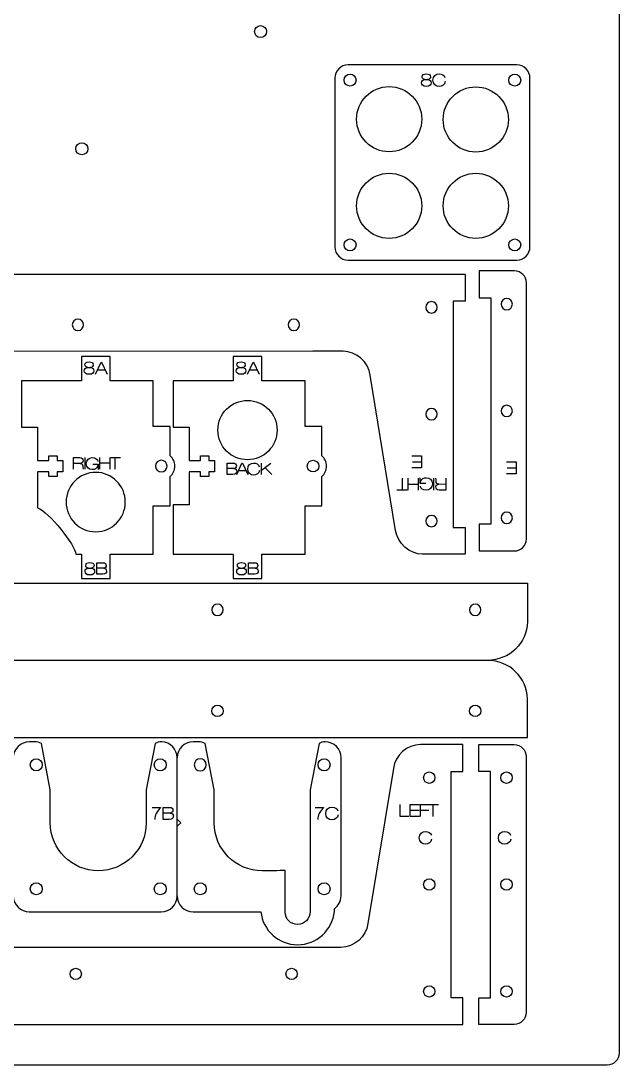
# Model space of a CAD drawing. Extents: x 16 to 1660, y 62 to 1240.
# Drawn here: x 745.9 to 865.7, y 706.7 to 915.6 of the extents above; entities that cross this region are included whole.
import ezdxf

# ---------------------------------------------------------------- set-up
doc = ezdxf.new("R2010")
doc.units = 0
doc.layers.get('0').update_dxf_attribs({"linetype": 'CONTINUOUS'})

msp = doc.modelspace()

# ---------------------------------------------------------------- linework, layer by layer
at = {"color": 7}
for points in [[(865.675744, 1022.99516), (865.675744, 709.062731), (865.675744, 709.062731)], [(795.111722, 913.398676), (795.111722, 913.398676)], [(845.173147, 906.747827), (840.07452, 906.74698), (816.685353, 906.740489), (811.427553, 906.740489)], [(811.81956, 904.902376), (811.81956, 904.902376)], [(808.774382, 904.087318), (808.782284, 875.602064), (808.782284, 870.343982)], [(826.81318, 903.824569), (826.81318, 903.83106)], [(826.81318, 903.824569), (827.361538, 903.824569)], [(826.81318, 903.824569), (826.81318, 903.824569)], [(827.361538, 903.83106), (827.361538, 903.824569)], [(845.987358, 903.702367), (845.987358, 903.702367)], [(847.833656, 870.35132), (847.826318, 898.837138), (847.826318, 904.09522)], [(826.173947, 895.882836), (826.173947, 895.882836)], [(843.501827, 895.833729), (843.501827, 895.833729)], [(759.34062, 889.966611), (759.34062, 889.966611)], [(826.173664, 878.556084), (826.173664, 878.556084)], [(843.501827, 878.556084), (843.501827, 878.556084)], [(810.619551, 870.736553), (810.619551, 870.736553)], [(844.787067, 869.536544), (844.787067, 869.536544)], [(811.435173, 867.690811), (816.532953, 867.691658), (839.920991, 867.698713), (839.920991, 867.698713)], [(839.920991, 867.698713), (845.180767, 867.698713)], [(649.324753, 864.874516), (834.850304, 864.874233), (834.850304, 859.514833), (834.850304, 859.514833)], [(844.71764, 865.521651), (837.656722, 865.520522), (837.656722, 860.159993), (840.017229, 860.159993), (840.017229, 814.879978), (837.656722, 814.879978), (837.656722, 809.520296), (844.717076, 809.520296)], [(847.118222, 811.920313), (847.118222, 863.121069), (847.118222, 863.121069)], [(834.850304, 859.514833), (832.489516, 859.514833), (832.489516, 814.234536), (834.850304, 814.234536), (834.850304, 808.874853), (834.84974, 808.875136), (826.354569, 808.875136)], [(828.123538, 859.394607), (828.123538, 859.394607)], [(843.18348, 860.039767), (843.18348, 860.039767)], [(757.365347, 855.903236), (757.365347, 855.903236)], [(800.57244, 855.903236), (800.57244, 855.903236)], [(810.431309, 849.44966), (804.346033, 849.44966), (641.324882, 849.449096)], [(775.804336, 828.563522), (775.804336, 834.413707), (772.444198, 834.413707), (772.444198, 843.533153), (763.804529, 843.533153), (763.804529, 848.41334), (758.044373, 848.41334), (758.044373, 843.533153), (746.044284, 843.533153), (746.044284, 834.253969), (749.244684, 834.253969), (749.244684, 827.614127), (751.53774, 827.614127), (751.53774, 828.573964), (753.217244, 828.573964), (753.217244, 827.614127), (754.328071, 827.614127), (754.328071, 825.373282), (753.217244, 825.373282), (753.217244, 824.413727), (751.53774, 824.413727), (751.53774, 825.373282), (749.244684, 825.373282), (749.244684, 818.118196), (749.24412, 818.118478)], [(806.173704, 828.563522), (806.173704, 834.413707), (802.814131, 834.413707), (802.814131, 843.533153), (794.173898, 843.533153), (794.173898, 848.41334), (788.413742, 848.41334), (788.413742, 843.533153), (776.414218, 843.533153), (776.414218, 834.253969), (779.614053, 834.253969), (779.614053, 827.614127), (781.907109, 827.614127), (781.907109, 828.573964), (783.587178, 828.573964), (783.587178, 827.614127), (784.69744, 827.614127), (784.69744, 825.373282), (783.587178, 825.373282), (783.587178, 824.413727), (781.907109, 824.413727), (781.907109, 825.373282), (779.614053, 825.373282), (779.614053, 818.734569), (776.414218, 818.734569), (776.414218, 808.894609), (788.413742, 808.894609), (788.413742, 804.014422), (794.173898, 804.014422), (794.173898, 808.894609), (802.814131, 808.894609), (802.814131, 818.574549), (806.173704, 818.574549), (806.173704, 824.423887)], [(759.315784, 846.222731), (759.315784, 846.229787)], [(759.315784, 846.222731), (759.864142, 846.222731)], [(759.315784, 846.222731), (759.315784, 846.222731)], [(759.864142, 846.229787), (759.864142, 846.222731)], [(760.903849, 844.892618), (762.014393, 847.309287), (762.102164, 847.309287), (763.212427, 844.892618)], [(789.735107, 846.222731), (789.735107, 846.229787)], [(789.735107, 846.222731), (790.283747, 846.222731)], [(789.735107, 846.222731), (789.735107, 846.222731)], [(790.283747, 846.229787), (790.283747, 846.222731)], [(791.323171, 844.892618), (792.433716, 847.309287), (792.521769, 847.309287), (793.631749, 844.892618)], [(762.844973, 845.690742), (761.264811, 845.690742)], [(793.264296, 845.690742), (791.684133, 845.690742)], [(820.935056, 813.635096), (815.850822, 844.689982)], [(828.123538, 838.015144), (828.123538, 838.015144)], [(843.18348, 838.660304), (843.18348, 838.660304)], [(797.213996, 833.69404), (797.213996, 833.69404)], [(756.4755, 825.882411), (756.4755, 828.180264), (757.739856, 828.180264)], [(758.757549, 828.180264), (758.757549, 825.882411)], [(761.744589, 825.882411), (761.744589, 828.180264)], [(763.713371, 828.180264), (763.713371, 825.882411)], [(763.870004, 828.180264), (765.851769, 828.180264)], [(764.828713, 825.882976), (764.828713, 828.159944)], [(824.190207, 828.559289), (826.09182, 828.559289), (826.09182, 826.142902), (824.210527, 826.142902)], [(826.09182, 827.266429), (824.288138, 827.266429)], [(843.14284, 827.350813), (845.0453, 827.350813), (845.0453, 824.934144), (843.162878, 824.934144)], [(757.82678, 827.005656), (757.823676, 826.999447), (756.4755, 826.995213)], [(760.312029, 826.909136), (761.39294, 826.909136), (761.39294, 825.831611)], [(761.744589, 827.111489), (763.713371, 827.111489)], [(775.204613, 826.493987), (775.204613, 826.493987)], [(787.200469, 827.094273), (788.44902, 827.094273)], [(788.3652, 824.79642), (787.200469, 824.79642), (787.200469, 827.094273), (787.200469, 827.094273)], [(788.55824, 826.000098), (787.200469, 826.002638)], [(788.557958, 826.003484), (788.557958, 825.996993)], [(789.13736, 824.79642), (790.192871, 827.094273), (790.276691, 827.094273), (791.331638, 824.79642)], [(790.982811, 825.556444), (789.480824, 825.556444)], [(794.084716, 825.653529), (795.973064, 827.094273)], [(794.084716, 824.79642), (794.084716, 827.094273)], [(794.781804, 826.184953), (796.185296, 824.79642)], [(805.573982, 826.493987), (805.573982, 826.493987)], [(845.0453, 826.057953), (843.240771, 826.057953)], [(775.804336, 818.575678), (775.804336, 824.423604)], [(822.280127, 824.06998), (822.280127, 821.702136)], [(823.44006, 821.680687), (823.44006, 824.070262)], [(825.487864, 824.070262), (825.487864, 821.680687)], [(826.977998, 823.002616), (825.853624, 823.002616), (825.853624, 824.123884)], [(828.594284, 821.680687), (828.594284, 824.070262)], [(830.967491, 824.070262), (830.967491, 821.680687), (829.652618, 821.680687)], [(823.277218, 821.680687), (821.216149, 821.680687)], [(825.487864, 822.79236), (823.44006, 822.79236)], [(829.562307, 822.902144), (829.565693, 822.908918)], [(829.565411, 822.9092), (830.967491, 822.913433)], [(766.844344, 819.294216), (766.844344, 819.294216)], [(756.916331, 808.892351), (756.916331, 808.894609), (758.044091, 808.894609), (758.044091, 804.014422), (763.804247, 804.014422), (763.804247, 808.894609), (772.443916, 808.894609), (772.443916, 818.574267), (775.803489, 818.574267), (775.804336, 818.575678), (775.804336, 818.575678)], [(843.18348, 817.280278), (843.18348, 817.280278)], [(828.123538, 816.635118), (828.123538, 816.635118)], [(761.154744, 807.147653), (762.403013, 807.147653)], [(762.319476, 804.850364), (761.154744, 804.850364), (761.154744, 807.147653), (761.154744, 807.147653)], [(791.504922, 807.147653), (792.753191, 807.147653)], [(792.669653, 804.850364), (791.504922, 804.850364), (791.504922, 807.147653), (791.504922, 807.147653)], [(759.475522, 806.082547), (759.475522, 806.08932)], [(759.475522, 806.082547), (760.024162, 806.082547)], [(759.475522, 806.082547), (759.475522, 806.082547)], [(760.024444, 806.08932), (760.024444, 806.082547)], [(762.512233, 806.05376), (761.154462, 806.056582)], [(762.512233, 806.056864), (762.512233, 806.050373)], [(789.825982, 806.082547), (789.825982, 806.08932)], [(789.825982, 806.082547), (790.37434, 806.082547)], [(789.825982, 806.082547), (789.825982, 806.082547)], [(790.37434, 806.08932), (790.37434, 806.082547)], [(792.862411, 806.05376), (791.50464, 806.056582)], [(792.862411, 806.056864), (792.862411, 806.050373)], [(678.206247, 803.058536), (684.291522, 803.058536), (847.314931, 803.0591)], [(785.299702, 796.605524), (785.299702, 796.605524)], [(836.878353, 796.605524), (836.878353, 796.605524)], [(839.313931, 787.634244), (653.787251, 787.634244), (653.787251, 782.274562), (653.787251, 782.274562)], [(785.299702, 778.662964), (785.299702, 778.662964)], [(836.878353, 778.662964), (836.878353, 778.662964)], [(678.206247, 772.209389), (684.291522, 772.209389), (847.314931, 772.208824)], [(748.632827, 771.335911), (747.628398, 771.335911)], [(751.828429, 755.136638), (751.830687, 761.713544), (750.044502, 771.004582)], [(772.812498, 771.006558), (771.024338, 761.70536), (771.028289, 755.136638)], [(781.42846, 771.336193), (780.428829, 771.336193)], [(784.628578, 755.136073), (784.628296, 761.726244), (782.844651, 771.002607)], [(805.612082, 771.002324), (803.824204, 761.703102), (803.808682, 737.336036)], [(834.403829, 720.150678), (832.043604, 720.150678), (832.043604, 765.430976), (834.403829, 765.430976), (834.403829, 770.790658), (834.403264, 770.790376), (825.907811, 770.790376)], [(844.664864, 714.790149), (837.603382, 714.791278), (837.603382, 720.150678), (839.963889, 720.150678), (839.963889, 765.430976), (837.603382, 765.430976), (837.603382, 770.790658), (839.931716, 770.790376), (844.664864, 770.790658)], [(749.02822, 767.935698), (749.02822, 767.935698)], [(773.828216, 767.935698), (773.828216, 767.935698)], [(777.228711, 740.535871), (777.228711, 768.136076)], [(810.02886, 740.535871), (810.02886, 768.136076)], [(847.065447, 768.39064), (847.065447, 717.190167), (847.065447, 717.190167)], [(781.828651, 765.535962), (781.828651, 765.535962)], [(806.628647, 765.535962), (806.628647, 765.535962)], [(820.488862, 766.030416), (815.404347, 734.975811)], [(827.677344, 763.030393), (827.677344, 763.030393)], [(843.131269, 763.030393), (843.131269, 763.030393)], [(823.585687, 756.390833), (821.875138, 756.390833), (821.875138, 758.828387)], [(825.739042, 756.390833), (823.820496, 756.390833), (823.820496, 758.828387), (825.718158, 758.828387)], [(825.952967, 756.390833), (825.952967, 758.828387), (827.663516, 758.828387)], [(827.396816, 758.828387), (829.499653, 758.828387)], [(828.45402, 756.390833), (828.45402, 758.828387)], [(772.221524, 758.198467), (773.906956, 758.198467), (773.906956, 758.110413)], [(775.637824, 755.798449), (774.412416, 755.798449), (774.412416, 758.215118), (774.412698, 758.215118)], [(774.412698, 758.215118), (775.725878, 758.215118)], [(775.841024, 757.064498), (774.412698, 757.067038)], [(775.840742, 757.067602), (775.840742, 757.061111)], [(804.84726, 758.198467), (806.532973, 758.198467), (806.532973, 758.110413)], [(823.820496, 757.6947), (825.639982, 757.6947)], [(825.952967, 757.6947), (827.564173, 757.6947)], [(777.228711, 755.852918), (777.935396, 755.146233), (777.228711, 754.440113)], [(798.838184, 737.278462), (798.838184, 745.580593)], [(749.02822, 743.135702), (749.02822, 743.135702)], [(773.828216, 743.135702), (773.828216, 743.135702)], [(781.828651, 743.135702), (781.828651, 743.135702)], [(827.677344, 741.650367), (827.677344, 741.650367)], [(843.131269, 741.650367), (843.131269, 741.650367)], [(806.628647, 740.735967), (806.628647, 740.735967)], [(808.683224, 737.403487), (808.683224, 737.93096)], [(747.628398, 737.336036), (774.028593, 737.336036)], [(780.428829, 737.336036), (793.964207, 737.336036)], [(809.984833, 730.215851), (803.899558, 730.215851), (640.878407, 730.216416)], [(756.918871, 723.762276), (756.918871, 723.762276)], [(800.125964, 723.762276), (800.125964, 723.762276)], [(648.878278, 714.791278), (834.403829, 714.791278), (834.403829, 720.150678), (834.403829, 720.150678)], [(827.677344, 720.270904), (827.677344, 720.270904)], [(843.131269, 720.270904), (843.131269, 720.270904)], [(863.275444, 706.662713), (625.826931, 706.662713)]]:
    msp.add_lwpolyline(points, dxfattribs=at)
for points in [[(792.711704, 913.398676), (792.711704, 914.061333), (793.249338, 914.598684), (793.911713, 914.598684)], [(793.911713, 912.198667), (793.249338, 912.198667), (792.711704, 912.735736), (792.711704, 913.398676)], [(793.911713, 914.598684), (794.574371, 914.598684), (795.111722, 914.061333), (795.111722, 913.398676)], [(795.111722, 913.398676), (795.111722, 912.735736), (794.574371, 912.198667), (793.911713, 912.198667)], [(811.427553, 906.740489), (809.968182, 906.740489), (808.774382, 905.546124), (808.774382, 904.087318)], [(847.826318, 904.09522), (847.826318, 905.554309), (846.631671, 906.747827), (845.173147, 906.747827)], [(810.619551, 903.702367), (810.619551, 904.365589), (811.157184, 904.902376), (811.81956, 904.902376)], [(811.81956, 904.902376), (812.482782, 904.902376), (813.019569, 904.365589), (813.019569, 903.702367)], [(826.258049, 904.352607), (826.258049, 904.745178), (826.552407, 904.947813), (827.087218, 904.947813)], [(827.087218, 904.947813), (827.622311, 904.947813), (827.916669, 904.745178), (827.916669, 904.352607)], [(828.401244, 903.702084), (828.401244, 904.501338), (828.963149, 904.965029), (829.653747, 904.965029)], [(829.653747, 904.965029), (830.225529, 904.965029), (830.67906, 904.731631), (830.807753, 904.206698)], [(843.587058, 903.702367), (843.587058, 904.365589), (844.124691, 904.902376), (844.787067, 904.902376)], [(844.787067, 904.902376), (845.450289, 904.902376), (845.987358, 904.365589), (845.987358, 903.702367)], [(811.81956, 902.502358), (811.157184, 902.502358), (810.619551, 903.039709), (810.619551, 903.702367)], [(813.019569, 903.702367), (813.019569, 903.039709), (812.482782, 902.502358), (811.81956, 902.502358)], [(826.133024, 903.141027), (826.133024, 903.522873), (826.332556, 903.776873), (826.81318, 903.824569)], [(827.087218, 902.457202), (826.369527, 902.457202), (826.133024, 902.772162), (826.133024, 903.141027)], [(826.81318, 903.83106), (826.383356, 903.86154), (826.258049, 904.152793), (826.258049, 904.352607)], [(828.041976, 903.141027), (828.041976, 902.772162), (827.804909, 902.457202), (827.087218, 902.457202)], [(827.916669, 904.352607), (827.916669, 904.152793), (827.79108, 903.86154), (827.361538, 903.83106)], [(827.361538, 903.824569), (827.842444, 903.777156), (828.041976, 903.523156), (828.041976, 903.141027)], [(829.653747, 902.439987), (828.963149, 902.439987), (828.401244, 902.903678), (828.401244, 903.702084)], [(830.865609, 903.411396), (830.794489, 902.764824), (830.212264, 902.439987), (829.653747, 902.439987)], [(844.787067, 902.502358), (844.124691, 902.502358), (843.587058, 903.039709), (843.587058, 903.702367)], [(845.987358, 903.702367), (845.987358, 903.039709), (845.450571, 902.502358), (844.787067, 902.502358)], [(813.133869, 895.882836), (813.133869, 899.483427), (816.052329, 902.403298), (819.653767, 902.403298)], [(819.653767, 902.403298), (823.255769, 902.403298), (826.173947, 899.483427), (826.173947, 895.882836)], [(830.460338, 895.833729), (830.460338, 899.434884), (833.379362, 902.354756), (836.9808, 902.354756)], [(836.9808, 902.354756), (840.583084, 902.355038), (843.501827, 899.434884), (843.501827, 895.833729)], [(819.653767, 889.362938), (816.052329, 889.362938), (813.133869, 892.281398), (813.133869, 895.882836)], [(826.173947, 895.882836), (826.173947, 892.281398), (823.255769, 889.362938), (819.653767, 889.362938)], [(836.9808, 889.312984), (833.37908, 889.312984), (830.460338, 892.231727), (830.460338, 895.833729)], [(843.501827, 895.833729), (843.501827, 892.231727), (840.583084, 889.312984), (836.9808, 889.312984)], [(756.940602, 889.966611), (756.940602, 890.629551), (757.477953, 891.16662), (758.140611, 891.16662)], [(758.140611, 888.766602), (757.477953, 888.766602), (756.940602, 889.303953), (756.940602, 889.966611)], [(758.140611, 891.16662), (758.803551, 891.16662), (759.34062, 890.629551), (759.34062, 889.966611)], [(759.34062, 889.966611), (759.34062, 889.303953), (758.803551, 888.766602), (758.140611, 888.766602)], [(813.133869, 878.556084), (813.133869, 882.156393), (816.052047, 885.075982), (819.653484, 885.075982)], [(819.653484, 885.075982), (823.255487, 885.075982), (826.173664, 882.156393), (826.173664, 878.556084)], [(830.460338, 878.556084), (830.460338, 882.156393), (833.378516, 885.076829), (836.9808, 885.076829)], [(836.9808, 885.076829), (840.583084, 885.076829), (843.501827, 882.156393), (843.501827, 878.556084)], [(819.653484, 872.035904), (816.052047, 872.035904), (813.133869, 874.954647), (813.133869, 878.556084)], [(826.173664, 878.556084), (826.173664, 874.954647), (823.255487, 872.035904), (819.653484, 872.035904)], [(836.9808, 872.035058), (833.378516, 872.035058), (830.460338, 874.954082), (830.460338, 878.556084)], [(843.501827, 878.556084), (843.501827, 874.954082), (840.583084, 872.035058), (836.9808, 872.035058)], [(810.619551, 870.736553), (810.619551, 871.399211), (811.157184, 871.936562), (811.81956, 871.936562)], [(811.81956, 871.936562), (812.482782, 871.936562), (813.019569, 871.399211), (813.019569, 870.736553)], [(843.587058, 870.736553), (843.587058, 871.399211), (844.124691, 871.936562), (844.787067, 871.936562)], [(844.787067, 871.936562), (845.450571, 871.936562), (845.987358, 871.399211), (845.987358, 870.736553)], [(808.782284, 870.343982), (808.782284, 868.884611), (809.976084, 867.690811), (811.435173, 867.690811)], [(811.81956, 869.536544), (811.157184, 869.536544), (810.619551, 870.073896), (810.619551, 870.736553)], [(813.019569, 870.736553), (813.019569, 870.073896), (812.482782, 869.536544), (811.81956, 869.536544)], [(844.787067, 869.536544), (844.124691, 869.536544), (843.587058, 870.073896), (843.587058, 870.736553)], [(845.987358, 870.736553), (845.987358, 870.073896), (845.450289, 869.536544), (844.787067, 869.536544)], [(845.180767, 867.698713), (846.640138, 867.698713), (847.833656, 868.892513), (847.833656, 870.35132)], [(847.118222, 863.121069), (847.118222, 864.441587), (846.03844, 865.521651), (844.71764, 865.521651)], [(828.123538, 859.394607), (827.494182, 859.394607), (826.983642, 858.884349), (826.983642, 858.254711)], [(829.263433, 858.254711), (829.263433, 858.884349), (828.753458, 859.394607), (828.123538, 859.394607)], [(843.18348, 860.039767), (842.553842, 860.039767), (842.043584, 859.529509), (842.043584, 858.899871)], [(842.043584, 858.899871), (842.043584, 858.270798), (842.553842, 857.760258), (843.18348, 857.760258)], [(844.323658, 858.899871), (844.323658, 859.529509), (843.813682, 860.039767), (843.18348, 860.039767)], [(843.18348, 857.760258), (843.8134, 857.760258), (844.323658, 858.270516), (844.323658, 858.899871)], [(826.983642, 858.254711), (826.983642, 857.625356), (827.494182, 857.115098), (828.123538, 857.115098)], [(828.123538, 857.115098), (828.753458, 857.115098), (829.263433, 857.625356), (829.263433, 858.254711)], [(757.365347, 855.903236), (756.735709, 855.903236), (756.225451, 855.392696), (756.225451, 854.76334)], [(756.225451, 854.76334), (756.225451, 854.133702), (756.735709, 853.623727), (757.365347, 853.623727)], [(758.505242, 854.76334), (758.505242, 855.392696), (757.995549, 855.903236), (757.365347, 855.903236)], [(757.365347, 853.623727), (757.995267, 853.623727), (758.505242, 854.133702), (758.505242, 854.76334)], [(800.57244, 855.903236), (799.942802, 855.903236), (799.432544, 855.392696), (799.432544, 854.76334)], [(799.432544, 854.76334), (799.432544, 854.133702), (799.942802, 853.623727), (800.57244, 853.623727)], [(801.712336, 854.76334), (801.712336, 855.392696), (801.20236, 855.903236), (800.57244, 855.903236)], [(800.57244, 853.623727), (801.20236, 853.623727), (801.712336, 854.133702), (801.712336, 854.76334)], [(815.850822, 844.689982), (815.509333, 847.308158), (813.070933, 849.44966), (810.431309, 849.44966)], [(758.635629, 845.539189), (758.635629, 845.921882), (758.83516, 846.175318), (759.315784, 846.222731)], [(758.760653, 846.751051), (758.760653, 847.143622), (759.055011, 847.34654), (759.589822, 847.34654)], [(759.315784, 846.229787), (758.88596, 846.259984), (758.760653, 846.551238), (758.760653, 846.751051)], [(759.589822, 847.34654), (760.124633, 847.34654), (760.419273, 847.143622), (760.419273, 846.751051)], [(760.419273, 846.751051), (760.419273, 846.551238), (760.293684, 846.259984), (759.864142, 846.229787)], [(759.864142, 846.222731), (760.345049, 846.175318), (760.54458, 845.921882), (760.54458, 845.539189)], [(789.054951, 845.539189), (789.054951, 845.921882), (789.254482, 846.175318), (789.735107, 846.222731)], [(789.179976, 846.751051), (789.179976, 847.143622), (789.474333, 847.34654), (790.009144, 847.34654)], [(789.735107, 846.229787), (789.305282, 846.259984), (789.179976, 846.551238), (789.179976, 846.751051)], [(790.009144, 847.34654), (790.543673, 847.34654), (790.838596, 847.143622), (790.838596, 846.751051)], [(790.838596, 846.751051), (790.838596, 846.551238), (790.713007, 846.259984), (790.283747, 846.229787)], [(790.283747, 846.222731), (790.764371, 846.175318), (790.963902, 845.921882), (790.963902, 845.539189)], [(759.589822, 844.855647), (758.872131, 844.855647), (758.635629, 845.170324), (758.635629, 845.539189)], [(760.54458, 845.539189), (760.54458, 845.170324), (760.307513, 844.855647), (759.589822, 844.855647)], [(790.009144, 844.855647), (789.291453, 844.855647), (789.054951, 845.170324), (789.054951, 845.539189)], [(790.963902, 845.539189), (790.963902, 845.170324), (790.726836, 844.855647), (790.009144, 844.855647)], [(785.373644, 833.69404), (785.373644, 836.974027), (788.024558, 839.633971), (791.29382, 839.633971)], [(791.29382, 839.633971), (794.563929, 839.633971), (797.213996, 836.974309), (797.213996, 833.69404)], [(828.123538, 838.015144), (827.494182, 838.015144), (826.983642, 837.504887), (826.983642, 836.875249)], [(829.263433, 836.875249), (829.263433, 837.504887), (828.753458, 838.015144), (828.123538, 838.015144)], [(843.18348, 838.660304), (842.553842, 838.660304), (842.043584, 838.150047), (842.043584, 837.520409)], [(844.323658, 837.520409), (844.323658, 838.150329), (843.813682, 838.660304), (843.18348, 838.660304)], [(826.983642, 836.875249), (826.983642, 836.246176), (827.494182, 835.735636), (828.123538, 835.735636)], [(828.123538, 835.735636), (828.753458, 835.735636), (829.263433, 836.245893), (829.263433, 836.875249)], [(842.043584, 837.520409), (842.043584, 836.891336), (842.553842, 836.380796), (843.18348, 836.380796)], [(843.18348, 836.380796), (843.8134, 836.380796), (844.323658, 836.891336), (844.323658, 837.520409)], [(791.29382, 827.753544), (788.024558, 827.753544), (785.373644, 830.413489), (785.373644, 833.69404)], [(797.213996, 833.69404), (797.213996, 830.413489), (794.563929, 827.753544), (791.29382, 827.753544)], [(757.739856, 828.180264), (758.199596, 828.180264), (758.373727, 827.961542), (758.373727, 827.552602)], [(758.373727, 827.552602), (758.373727, 827.333598), (758.225842, 827.028233), (757.82678, 827.005656)], [(759.037796, 826.979691), (759.037796, 827.739151), (759.57176, 828.180264), (760.227927, 828.180264)], [(760.227927, 828.180264), (760.945336, 828.180264), (761.275253, 827.861636), (761.359073, 827.417418)], [(774.044398, 827.653638), (773.403753, 827.653638), (772.8839, 827.134349), (772.8839, 826.493987)], [(775.204613, 826.493987), (775.204613, 827.134349), (774.685324, 827.653638), (774.044398, 827.653638)], [(776.762762, 826.493987), (776.762762, 827.323156), (776.390229, 828.064553), (775.804336, 828.563522)], [(803.253833, 826.493987), (803.253833, 827.134349), (803.773122, 827.653638), (804.414049, 827.653638)], [(804.414049, 827.653638), (805.054693, 827.653638), (805.573982, 827.134349), (805.573982, 826.493987)], [(807.132131, 826.493987), (807.132131, 827.323156), (806.759598, 828.064553), (806.173704, 828.563522)], [(760.924169, 825.234711), (757.654907, 825.234711), (755.003993, 822.574767), (755.003993, 819.294216)], [(757.823676, 826.999447), (758.1773, 826.99606), (758.331676, 826.831807), (758.331676, 826.516282)], [(758.331676, 826.516282), (758.331676, 826.433027), (758.338449, 825.976109), (758.383604, 825.882411)], [(760.227927, 825.780247), (759.571478, 825.780247), (759.037796, 826.220796), (759.037796, 826.979691)], [(761.312789, 826.524467), (761.153616, 825.996429), (760.707422, 825.780247), (760.227927, 825.780247)], [(766.844344, 819.294216), (766.844344, 822.574767), (764.193996, 825.234711), (760.924169, 825.234711)], [(761.392658, 826.909136), (761.359073, 826.641871), (761.312789, 826.524467), (761.312789, 826.524467)], [(772.8839, 826.493987), (772.8839, 825.853342), (773.403753, 825.334336), (774.044398, 825.334336)], [(774.044398, 825.334336), (774.685324, 825.334336), (775.204613, 825.853342), (775.204613, 826.493987)], [(775.804336, 824.423604), (776.390229, 824.922291), (776.762762, 825.663971), (776.762762, 826.493987)], [(789.13736, 825.420978), (789.13736, 825.153713), (788.96718, 824.79642), (788.3652, 824.79642)], [(788.44902, 827.094273), (788.812804, 827.094273), (789.06624, 826.897847), (789.06624, 826.524749)], [(789.06624, 826.524749), (789.06624, 826.254098), (788.828609, 825.996993), (788.557958, 826.003484)], [(788.557958, 825.996993), (788.857396, 825.984011), (789.13736, 825.823709), (789.13736, 825.420978)], [(791.343209, 825.894264), (791.343209, 826.65316), (791.877456, 827.094273), (792.533904, 827.094273)], [(792.533904, 824.693973), (791.877456, 824.693973), (791.343209, 825.134522), (791.343209, 825.894264)], [(792.533904, 827.094273), (793.077464, 827.094273), (793.508982, 826.872729), (793.631467, 826.372913)], [(793.685936, 825.617687), (793.618202, 825.002724), (793.064764, 824.693973), (792.533904, 824.693973)], [(804.414049, 825.333771), (803.773122, 825.333771), (803.253833, 825.853342), (803.253833, 826.493987)], [(805.573982, 826.493987), (805.573982, 825.853342), (805.054693, 825.333771), (804.414049, 825.333771)], [(806.173704, 824.423887), (806.759598, 824.922291), (807.132131, 825.663971), (807.132131, 826.493987)], [(825.853624, 823.002616), (825.88862, 823.280322), (825.936598, 823.402807), (825.936598, 823.402807)], [(825.936598, 823.402807), (826.102262, 823.951447), (826.565953, 824.176942), (827.064922, 824.176942)], [(827.064922, 824.176942), (827.747618, 824.176942), (828.303313, 823.718613), (828.303313, 822.929238)], [(829.037373, 823.410709), (829.037373, 823.498198), (829.0306, 823.972896), (828.983751, 824.06998)], [(829.565693, 822.908918), (829.197676, 822.912587), (829.037373, 823.083049), (829.037373, 823.410709)], [(827.064922, 821.680687), (826.318727, 821.680687), (825.975262, 822.012016), (825.88862, 822.474296)], [(828.303313, 822.929238), (828.303313, 822.139298), (827.747618, 821.680687), (827.064922, 821.680687)], [(828.993347, 822.333467), (828.993347, 822.560938), (829.147158, 822.879002), (829.562307, 822.902144)], [(829.652618, 821.680687), (829.174533, 821.680687), (828.993347, 821.90844), (828.993347, 822.333467)], [(755.003993, 819.294216), (755.003993, 816.013664), (757.654907, 813.354002), (760.924169, 813.354002)], [(760.924169, 813.354002), (764.193996, 813.354002), (766.844344, 816.013664), (766.844344, 819.294216)], [(749.24412, 818.118478), (751.560882, 817.469084), (756.916331, 810.48098), (756.916331, 808.892351)], [(843.18348, 817.280278), (842.553842, 817.280278), (842.043584, 816.77002), (842.043584, 816.140382)], [(844.323658, 816.140382), (844.323658, 816.77002), (843.813682, 817.280278), (843.18348, 817.280278)], [(828.123538, 816.635118), (827.494182, 816.635118), (826.983642, 816.12486), (826.983642, 815.495222)], [(826.983642, 815.495222), (826.983642, 814.866149), (827.494182, 814.355609), (828.123538, 814.355609)], [(829.263433, 815.495222), (829.263433, 816.125142), (828.753458, 816.635118), (828.123538, 816.635118)], [(828.123538, 814.355609), (828.753458, 814.355609), (829.263433, 814.866149), (829.263433, 815.495222)], [(842.043584, 816.140382), (842.043584, 815.511027), (842.553842, 815.000769), (843.18348, 815.000769)], [(843.18348, 815.000769), (843.8134, 815.000769), (844.323658, 815.511027), (844.323658, 816.140382)], [(826.354569, 808.875136), (823.71438, 808.875136), (821.275698, 811.017202), (820.935056, 813.635096)], [(844.717076, 809.520296), (846.037876, 809.520296), (847.118222, 810.60036), (847.118222, 811.920313)], [(758.920673, 806.610584), (758.920673, 807.003438), (759.215031, 807.206073), (759.74956, 807.206073)], [(759.475522, 806.08932), (759.045698, 806.119518), (758.920673, 806.410771), (758.920673, 806.610584)], [(759.74956, 807.206073), (760.284653, 807.206073), (760.579576, 807.003156), (760.579576, 806.610584)], [(760.579576, 806.610584), (760.579576, 806.410771), (760.453704, 806.1198), (760.024444, 806.08932)], [(762.403013, 807.147653), (762.766798, 807.147653), (763.020516, 806.951227), (763.020516, 806.578129)], [(763.020516, 806.578129), (763.020516, 806.308042), (762.782884, 806.050373), (762.512233, 806.056864)], [(789.270851, 806.610584), (789.270851, 807.003438), (789.565209, 807.206073), (790.099738, 807.206073)], [(789.825982, 806.08932), (789.395876, 806.119518), (789.270851, 806.410771), (789.270851, 806.610584)], [(790.099738, 807.206073), (790.634831, 807.206073), (790.929471, 807.003156), (790.929471, 806.610584)], [(790.929471, 806.610584), (790.929471, 806.410771), (790.803882, 806.1198), (790.37434, 806.08932)], [(792.753191, 807.147653), (793.116976, 807.147653), (793.370693, 806.951227), (793.370693, 806.578129)], [(793.370693, 806.578129), (793.370693, 806.308042), (793.133062, 806.050373), (792.862411, 806.056864)], [(758.795367, 805.399004), (758.795367, 805.780851), (758.99518, 806.035133), (759.475522, 806.082547)], [(759.74956, 804.715462), (759.032151, 804.715462), (758.795367, 805.030422), (758.795367, 805.399004)], [(760.704318, 805.399004), (760.704318, 805.030422), (760.467533, 804.715462), (759.74956, 804.715462)], [(760.024444, 806.082547), (760.505069, 806.035133), (760.704318, 805.781133), (760.704318, 805.399004)], [(763.091636, 805.47464), (763.091636, 805.207658), (762.920891, 804.850364), (762.319476, 804.850364)], [(762.512233, 806.050373), (762.811389, 806.037673), (763.091636, 805.876807), (763.091636, 805.47464)], [(789.145262, 805.399004), (789.145262, 805.780851), (789.345076, 806.035133), (789.825982, 806.082547)], [(790.099456, 804.715462), (789.382047, 804.715462), (789.145262, 805.030422), (789.145262, 805.399004)], [(791.054213, 805.399004), (791.054213, 805.030422), (790.817429, 804.715462), (790.099456, 804.715462)], [(790.37434, 806.082547), (790.854964, 806.035133), (791.054213, 805.781133), (791.054213, 805.399004)], [(793.441813, 805.47464), (793.441813, 805.207658), (793.271351, 804.850364), (792.669653, 804.850364)], [(792.862411, 806.050373), (793.161567, 806.037673), (793.441813, 805.876807), (793.441813, 805.47464)], [(847.314931, 803.0591), (847.314931, 803.0591), (847.314931, 799.588331), (847.314931, 795.346531)], [(785.299702, 798.885033), (784.669782, 798.885033), (784.159807, 798.374493), (784.159807, 797.74542)], [(786.439598, 797.74542), (786.439598, 798.374493), (785.92934, 798.885033), (785.299702, 798.885033)], [(836.878353, 798.885033), (836.247869, 798.885033), (835.738176, 798.374493), (835.738176, 797.74542)], [(838.018249, 797.74542), (838.018249, 798.374493), (837.507427, 798.885033), (836.878353, 798.885033)], [(784.159807, 797.74542), (784.160089, 797.115782), (784.669782, 796.605524), (785.299702, 796.605524)], [(785.299702, 796.605524), (785.92934, 796.605524), (786.439598, 797.115782), (786.439598, 797.74542)], [(835.738176, 797.74542), (835.738176, 797.115782), (836.247869, 796.605524), (836.878353, 796.605524)], [(836.878353, 796.605524), (837.507427, 796.605524), (838.018249, 797.115782), (838.018249, 797.74542)], [(847.314931, 795.346531), (847.314931, 791.104167), (843.71434, 787.633962), (839.313931, 787.633962)], [(847.314931, 779.921676), (847.314931, 784.163758), (843.71434, 787.634244), (839.313931, 787.634244)], [(847.314931, 772.208824), (847.314931, 772.208824), (847.314931, 775.679876), (847.314931, 779.921676)], [(784.159807, 777.523069), (784.160089, 778.152707), (784.669782, 778.662964), (785.299702, 778.662964)], [(785.299702, 776.383456), (784.669782, 776.383456), (784.159807, 776.893713), (784.159807, 777.523069)], [(785.299702, 778.662964), (785.92934, 778.662964), (786.439598, 778.152707), (786.439598, 777.523069)], [(786.439598, 777.523069), (786.439598, 776.893713), (785.92934, 776.383456), (785.299702, 776.383456)], [(835.738176, 777.523069), (835.738176, 778.152707), (836.247869, 778.662964), (836.878353, 778.662964)], [(836.878353, 776.383456), (836.247869, 776.383456), (835.738176, 776.893713), (835.738176, 777.523069)], [(836.878353, 778.662964), (837.507427, 778.662964), (838.018249, 778.152707), (838.018249, 777.523069)], [(838.018249, 777.523069), (838.018249, 776.893713), (837.507427, 776.383456), (836.878353, 776.383456)], [(747.628398, 771.335911), (745.86084, 771.335911), (744.42828, 769.903916), (744.42828, 768.136076)], [(750.044502, 771.004582), (749.618064, 771.214838), (749.13998, 771.335911), (748.632827, 771.335911)], [(774.132169, 771.330549), (773.659447, 771.317567), (773.212407, 771.202984), (772.812498, 771.006558)], [(777.228711, 768.136076), (777.228711, 769.868356), (775.851184, 771.275516), (774.132169, 771.330549)], [(780.428829, 771.336193), (778.661271, 771.336193), (777.228711, 769.904198), (777.228711, 768.136358)], [(782.844651, 771.002607), (782.417649, 771.214273), (781.937871, 771.336193), (781.42846, 771.336193)], [(806.829024, 771.335911), (806.319896, 771.335911), (806.039649, 771.213991), (805.612082, 771.002324)], [(810.02886, 768.136076), (810.02886, 769.903916), (808.596018, 771.335911), (806.829024, 771.335911)], [(825.907811, 770.790376), (823.267622, 770.790376), (820.82894, 768.648309), (820.488862, 766.030416)], [(844.664864, 770.790658), (845.9851, 770.790658), (847.065447, 769.710876), (847.065447, 768.39064)], [(747.828211, 766.735689), (747.828211, 767.398347), (748.36528, 767.935698), (749.02822, 767.935698)], [(749.02822, 765.535962), (748.36528, 765.535962), (747.828211, 766.073031), (747.828211, 766.735689)], [(749.02822, 767.935698), (749.69116, 767.935698), (750.228229, 767.398629), (750.228229, 766.735689)], [(750.228229, 766.735689), (750.228229, 766.073031), (749.69116, 765.535962), (749.02822, 765.535962)], [(772.628207, 766.735689), (772.628207, 767.398347), (773.165558, 767.935698), (773.828216, 767.935698)], [(773.828216, 765.535962), (773.165558, 765.535962), (772.628207, 766.073031), (772.628207, 766.735689)], [(773.828216, 767.935698), (774.491156, 767.935698), (775.028224, 767.398629), (775.028224, 766.735689)], [(775.028224, 766.735689), (775.028224, 766.073031), (774.491156, 765.535962), (773.828216, 765.535962)], [(781.828651, 767.935698), (781.165993, 767.935698), (780.628642, 767.398629), (780.628642, 766.735689)], [(780.628642, 766.735689), (780.628642, 766.073031), (781.165993, 765.535962), (781.828651, 765.535962)], [(783.02866, 766.735689), (783.02866, 767.398629), (782.491027, 767.935698), (781.828651, 767.935698)], [(781.828651, 765.535962), (782.491027, 765.535962), (783.02866, 766.073031), (783.02866, 766.735689)], [(805.428638, 766.735689), (805.428638, 767.398629), (805.965989, 767.935698), (806.628647, 767.935698)], [(806.628647, 765.535962), (805.965989, 765.535962), (805.428638, 766.073031), (805.428638, 766.735689)], [(806.628647, 767.935698), (807.291304, 767.935698), (807.828656, 767.398629), (807.828656, 766.735689)], [(807.828656, 766.735689), (807.828656, 766.073031), (807.291304, 765.535962), (806.628647, 765.535962)], [(826.537449, 764.170289), (826.537449, 764.799644), (827.047707, 765.309902), (827.677344, 765.309902)], [(827.677344, 765.309902), (828.307264, 765.309902), (828.81724, 764.799644), (828.81724, 764.170289)], [(841.991091, 764.170289), (841.991091, 764.799644), (842.501913, 765.309902), (843.131269, 765.309902)], [(843.131269, 765.309902), (843.761471, 765.309902), (844.271164, 764.799644), (844.271164, 764.170289)], [(827.677344, 763.030393), (827.047989, 763.030393), (826.537449, 763.540651), (826.537449, 764.170289)], [(828.81724, 764.170289), (828.81724, 763.540651), (828.307264, 763.030393), (827.677344, 763.030393)], [(843.131269, 763.030393), (842.501913, 763.030393), (841.991091, 763.540651), (841.991091, 764.170289)], [(844.271164, 764.170289), (844.271164, 763.540651), (843.761471, 763.030393), (843.131269, 763.030393)], [(773.906956, 758.110413), (773.128022, 757.426871), (772.765931, 756.637778), (772.72896, 755.815382)], [(776.449778, 756.455462), (776.449778, 756.174087), (776.270567, 755.798449), (775.637824, 755.798449)], [(775.725878, 758.215118), (776.108289, 758.215118), (776.375553, 758.008813), (776.375553, 757.61596)], [(776.375553, 757.61596), (776.375553, 757.331762), (776.125504, 757.061111), (775.840742, 757.067602)], [(775.840742, 757.061111), (776.15542, 757.047564), (776.449778, 756.878513), (776.449778, 756.455462)], [(806.532973, 758.110413), (805.75404, 757.426871), (805.391949, 756.637778), (805.354978, 755.815382)], [(806.958564, 757.006924), (806.958564, 757.805613), (807.520187, 758.269304), (808.210784, 758.269304)], [(808.210784, 755.744544), (807.520187, 755.744544), (806.958564, 756.208236), (806.958564, 757.006924)], [(808.210784, 758.269304), (808.782567, 758.269304), (809.23638, 758.036189), (809.365073, 757.511256)], [(809.422647, 756.715671), (809.351527, 756.069664), (808.769584, 755.744544), (808.210784, 755.744544)], [(761.428218, 745.536002), (756.126391, 745.536002), (751.828429, 749.834247), (751.828429, 755.136638)], [(771.028289, 755.136638), (771.028289, 749.834247), (766.730327, 745.536002), (761.428218, 745.536002)], [(794.228649, 745.536002), (788.926822, 745.536002), (784.628578, 749.833682), (784.628578, 755.136073)], [(825.687678, 752.134358), (825.687678, 752.933047), (826.2493, 753.396456), (826.939898, 753.396456)], [(826.939898, 750.871978), (826.2493, 750.871978), (825.687678, 751.335387), (825.687678, 752.134358)], [(826.939898, 753.396456), (827.512244, 753.396456), (827.965776, 753.16334), (828.094187, 752.638689)], [(841.517804, 752.134358), (841.517804, 752.933047), (842.079709, 753.396456), (842.770589, 753.396456)], [(842.770589, 750.871978), (842.079709, 750.871978), (841.517804, 751.335387), (841.517804, 752.134358)], [(842.770589, 753.396456), (843.342653, 753.396456), (843.796749, 753.16334), (843.92516, 752.638689)], [(828.151478, 751.842822), (828.080358, 751.196251), (827.498416, 750.871978), (826.939898, 750.871978)], [(843.982451, 751.842822), (843.911331, 751.196251), (843.329107, 750.871978), (842.770589, 750.871978)], [(798.838184, 745.580593), (798.838184, 745.580593), (795.899404, 745.536002), (794.228649, 745.536002)], [(826.537449, 742.790262), (826.537449, 743.4199), (827.047707, 743.929876), (827.677344, 743.929876)], [(827.677344, 743.929876), (828.307264, 743.929876), (828.81724, 743.4199), (828.81724, 742.790262)], [(841.991091, 742.790262), (841.991091, 743.4199), (842.501913, 743.929876), (843.131269, 743.929876)], [(843.131269, 743.929876), (843.761471, 743.929876), (844.271164, 743.4199), (844.271164, 742.790262)], [(747.828211, 741.935693), (747.828211, 742.598069), (748.36528, 743.135702), (749.02822, 743.135702)], [(749.02822, 740.735684), (748.36528, 740.735684), (747.828211, 741.273036), (747.828211, 741.935693)], [(749.02822, 743.135702), (749.69116, 743.135702), (750.228229, 742.598069), (750.228229, 741.935693)], [(750.228229, 741.935693), (750.228229, 741.273036), (749.69116, 740.735684), (749.02822, 740.735684)], [(772.628207, 741.935693), (772.628207, 742.598069), (773.165558, 743.135702), (773.828216, 743.135702)], [(773.828216, 740.735684), (773.165558, 740.735684), (772.628207, 741.273036), (772.628207, 741.935693)], [(773.828216, 743.135702), (774.491156, 743.135702), (775.028224, 742.598069), (775.028224, 741.935693)], [(775.028224, 741.935693), (775.028224, 741.273036), (774.491156, 740.735684), (773.828216, 740.735684)], [(780.628642, 741.935693), (780.628642, 742.598069), (781.165993, 743.135702), (781.828651, 743.135702)], [(781.828651, 740.735684), (781.165993, 740.735684), (780.628642, 741.273036), (780.628642, 741.935693)], [(781.828651, 743.135702), (782.491027, 743.135702), (783.02866, 742.598069), (783.02866, 741.935693)], [(783.02866, 741.935693), (783.02866, 741.273036), (782.491027, 740.735684), (781.828651, 740.735684)], [(805.428638, 741.935976), (805.428638, 742.598351), (805.965989, 743.135984), (806.628647, 743.135984)], [(806.628647, 740.735967), (805.965989, 740.735967), (805.428638, 741.273318), (805.428638, 741.935976)], [(806.628647, 743.135984), (807.291304, 743.135984), (807.828656, 742.598351), (807.828656, 741.935976)], [(807.828656, 741.935976), (807.828656, 741.273036), (807.291304, 740.735967), (806.628647, 740.735967)], [(827.677344, 741.650367), (827.047989, 741.650367), (826.537449, 742.160907), (826.537449, 742.790262)], [(828.81724, 742.790262), (828.81724, 742.160907), (828.307264, 741.650367), (827.677344, 741.650367)], [(843.131269, 741.650367), (842.501913, 741.650367), (841.991091, 742.160907), (841.991091, 742.790262)], [(844.271164, 742.790262), (844.271164, 742.160907), (843.761471, 741.650367), (843.131269, 741.650367)], [(744.42828, 740.535871), (744.42828, 738.768596), (745.86084, 737.336036), (747.628398, 737.336036)], [(774.028593, 737.336036), (775.795869, 737.336036), (777.228711, 738.768596), (777.228711, 740.535871)], [(777.228711, 740.535871), (777.228711, 738.768596), (778.661271, 737.336036), (780.428829, 737.336036)], [(808.683224, 737.93096), (809.496871, 738.511209), (810.02886, 739.460322), (810.02886, 740.535871)], [(801.319482, 730.733729), (805.159962, 730.733729), (808.316053, 733.658962), (808.683224, 737.403487)], [(793.964207, 737.336036), (794.362422, 733.624249), (797.502144, 730.733729), (801.319482, 730.733729)], [(801.319482, 734.797164), (799.949293, 734.797164), (798.838184, 735.908556), (798.838184, 737.278462)], [(803.808682, 737.336036), (803.808682, 735.965282), (802.689953, 734.797164), (801.319482, 734.797164)], [(815.404347, 734.975811), (815.06314, 732.357353), (812.624458, 730.215851), (809.984833, 730.215851)], [(755.778976, 724.902171), (755.778976, 725.531809), (756.289233, 726.041784), (756.918871, 726.041784)], [(756.918871, 723.762276), (756.289233, 723.762276), (755.778976, 724.273098), (755.778976, 724.902171)], [(756.918871, 726.041784), (757.548791, 726.041784), (758.058767, 725.531809), (758.058767, 724.902171)], [(758.058767, 724.902171), (758.058767, 724.273098), (757.549073, 723.762276), (756.918871, 723.762276)], [(798.986069, 724.902171), (798.986069, 725.531809), (799.496327, 726.041784), (800.125964, 726.041784)], [(800.125964, 723.762276), (799.496327, 723.762276), (798.986069, 724.273098), (798.986069, 724.902171)], [(800.125964, 726.041784), (800.755884, 726.041784), (801.26586, 725.531809), (801.26586, 724.902171)], [(801.26586, 724.902171), (801.26586, 724.273098), (800.755884, 723.762276), (800.125964, 723.762276)], [(826.537449, 721.4108), (826.537449, 722.040438), (827.047707, 722.550413), (827.677344, 722.550413)], [(827.677344, 720.270904), (827.047989, 720.270904), (826.537449, 720.781444), (826.537449, 721.4108)], [(827.677344, 722.550413), (828.307264, 722.550413), (828.81724, 722.040438), (828.81724, 721.4108)], [(828.81724, 721.4108), (828.81724, 720.781444), (828.307264, 720.270904), (827.677344, 720.270904)], [(841.991091, 721.4108), (841.991091, 722.040438), (842.501913, 722.550413), (843.131269, 722.550413)], [(843.131269, 720.270904), (842.501913, 720.270904), (841.991091, 720.781444), (841.991091, 721.4108)], [(843.131269, 722.550413), (843.761471, 722.550413), (844.271164, 722.040438), (844.271164, 721.4108)], [(844.271164, 721.4108), (844.271164, 720.781444), (843.761471, 720.270904), (843.131269, 720.270904)], [(847.065447, 717.190167), (847.065447, 715.869931), (845.9851, 714.790149), (844.664864, 714.790149)], [(865.675744, 709.062731), (865.675744, 707.737133), (864.601324, 706.662713), (863.275444, 706.662713)]]:
    msp.add_open_spline(points, degree=3, dxfattribs=at)

doc.saveas('drawing.dxf')
